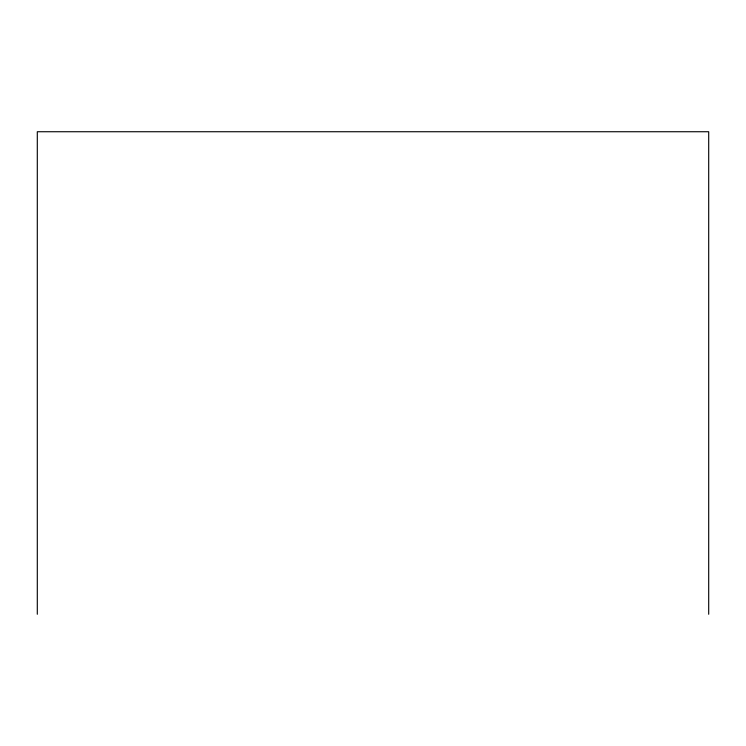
<?xml version="1.0" encoding="UTF-8"?>
<svg xmlns="http://www.w3.org/2000/svg" width="746" height="746" viewBox="0 0 746 746"><rect width="100%" height="100%" fill="white"/><g stroke="black" fill="none" stroke-linecap="round" stroke-linejoin="round"><path stroke-width="1.12" d="M708.7 614.266L708.7 131.734L37.3 131.734L37.3 614.266"/></g></svg>
